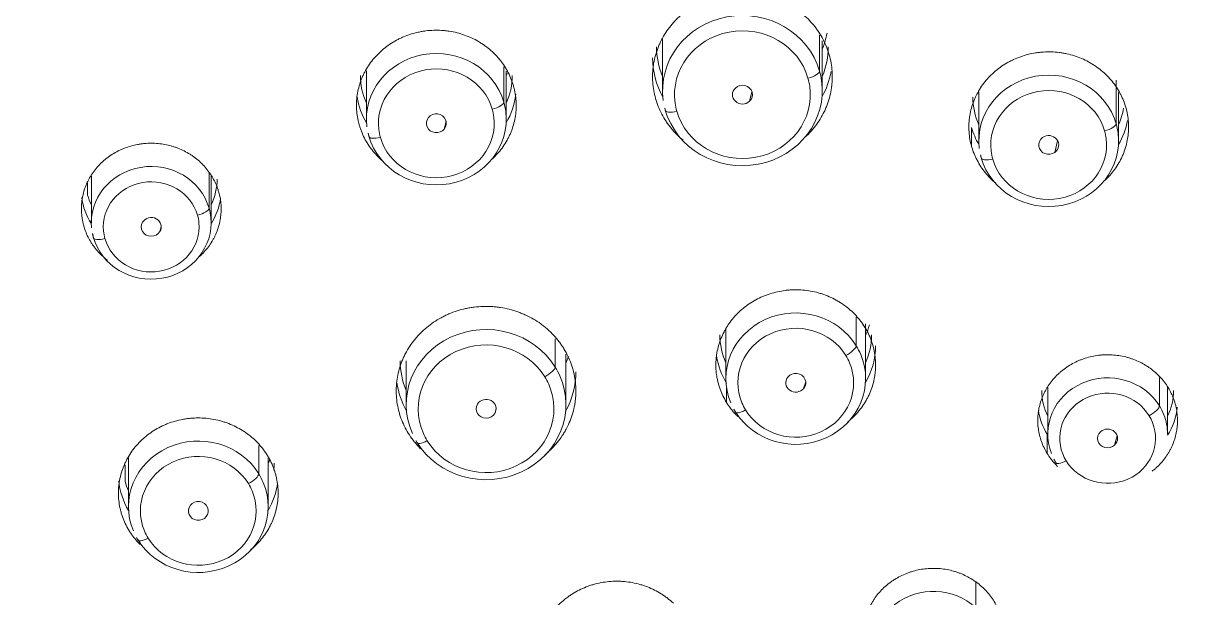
# Model space of a CAD drawing. Extents: x 3349 to 5808, y -3 to 827.
# Drawn here: x 3830.54 to 3854.1, y 540.19 to 551.68 of the extents above; entities that cross this region are included whole.
import ezdxf

# ---------------------------------------------------------------- set-up
doc = ezdxf.new("R2010")
doc.units = 0
doc.header["$LTSCALE"] = 4
doc.header["$MEASUREMENT"] = 0
doc.layers.get('0').update_dxf_attribs({"linetype": 'CONTINUOUS'})
doc.layers.add('1', color=7, linetype='CONTINUOUS')

msp = doc.modelspace()

# ---------------------------------------------------------------- linework, layer by layer
at = {"color": 7, "ltscale": 0.5}
msp.add_ellipse((3868.108, 529.628), major_axis=(-47.422, 0), ratio=0.896694, start_param=1.587359, end_param=7.826525, dxfattribs=at)
at = {"layer": '1', "color": 7, "linetype": 'Continuous', "lineweight": 18}
for p, q in [((3843.344, 551.364), (3843.344, 550.34)), ((3846.544, 550.34), (3846.544, 551.339)), ((3837.412, 550.734), (3837.412, 549.767)), ((3840.212, 549.767), (3840.212, 550.728)), ((3849.68, 550.308), (3849.68, 549.334)), ((3852.48, 549.334), (3852.48, 550.299)), ((3831.9, 548.624), (3831.9, 547.693)), ((3834.3, 547.693), (3834.3, 548.639)), ((3847.412, 544.573), (3847.412, 545.671)), ((3844.612, 545.57), (3844.612, 544.573)), ((3841.408, 545.066), (3841.408, 544.928)), ((3838.208, 544.928), (3838.208, 544.053)), ((3841.408, 544.053), (3841.408, 544.928)), ((3851.061, 544.397), (3851.061, 543.462)), ((3853.461, 543.462), (3853.461, 544.411)), ((3832.643, 542.992), (3832.643, 542.008)), ((3835.443, 542.008), (3835.443, 542.981))]:
    msp.add_line(p, q, dxfattribs=at)
at = {"layer": '1', "color": 7, "linetype": 'Continuous', "lineweight": 13}
for p, q in [((3846.489, 550.729), (3846.489, 551.449)), ((3840.164, 550.107), (3840.164, 550.817)), ((3852.433, 549.675), (3852.433, 550.55)), ((3845.086, 550.125), (3845.136, 550.31)), ((3838.971, 549.57), (3839.008, 549.725)), ((3849.535, 549.222), (3849.535, 549.602)), ((3851.202, 549.102), (3851.259, 549.337)), ((3831.825, 548.495), (3831.825, 548.248)), ((3834.259, 547.985), (3834.259, 548.698)), ((3833.274, 547.517), (3833.301, 547.612)), ((3847.225, 545.231), (3847.225, 545.808)), ((3841.194, 544.804), (3841.194, 545.37)), ((3846.171, 544.376), (3846.212, 544.512)), ((3853.301, 544.025), (3853.301, 544.595)), ((3844.627, 544.096), (3844.627, 544.385)), ((3839.982, 543.876), (3840.008, 543.962)), ((3851.049, 543.077), (3851.049, 543.461)), ((3852.401, 543.244), (3852.451, 543.429)), ((3835.255, 542.665), (3835.255, 543.232)), ((3832.575, 542.846), (3832.575, 542.514)), ((3834.228, 541.853), (3834.243, 541.909)), ((3849.619, 539.986), (3849.619, 540.499))]:
    msp.add_line(p, q, dxfattribs=at)
at = {"layer": '1', "color": 7, "linetype": 'Continuous', "lineweight": 18}
for centre, major_axis, ratio, start_param, end_param in [((3844.944, 550.34), (-1.6, 0), 0.939693, 3.403392, 6.417013), ((3844.944, 551.763), (-1.72, 0), 0.939693, 2.765861, 2.971488), ((3838.812, 549.767), (-1.4, 0), 0.939693, 3.403392, 6.398731), ((3844.944, 551.216), (1.72, 0), 0.939693, 3.141625, 3.51739), ((3844.944, 551.216), (1.72, 0), 0.939693, 5.907454, 6.283218), ((3844.944, 550.997), (-1.8, 0), 0.939693, 6.283144, 6.766123), ((3838.812, 550.642), (1.52, 0), 0.939693, 3.141593, 3.541655), ((3838.812, 551.19), (-1.52, 0), 0.939693, 2.74153, 2.789881), ((3838.812, 550.642), (1.52, 0), 0.939693, 5.883123, 6.283185), ((3844.944, 550.997), (-1.8, 0), 0.939693, 2.658655, 2.976782), ((3851.08, 549.334), (-1.4, 0), 0.939693, 3.403392, 6.398731), ((3844.944, 550.34), (-1.6, 0), 0.939693, 0.261799, 3.27542), ((3844.944, 550.258), (-0.2, 0), 0.939692, 5.498856, 8.640448), ((3844.944, 550.258), (-0.2, 0), 0.939692, 2.357263, 5.498856), ((3838.812, 550.424), (-1.6, 0), 0.939693, 0.141556, 0.508279), ((3838.812, 550.424), (-1.6, 0), 0.939693, 2.633305, 3.036521), ((3851.08, 550.21), (1.52, 0), 0.939693, 3.141625, 3.541639), ((3838.812, 549.767), (-1.4, 0), 0.939693, 0.261799, 3.257139), ((3851.08, 550.21), (1.52, 0), 0.939693, 5.883205, 6.127905), ((3838.812, 549.685), (-0.2, 0), 0.939655, 5.629709, 8.771302), ((3838.812, 549.685), (-0.2, 0), 0.939655, 2.488116, 5.629709), ((3851.08, 549.991), (-1.6, 0), 0.939693, 2.633272, 2.97654), ((3851.08, 549.991), (-1.6, 0), 0.939693, 0.261799, 0.5083), ((3851.08, 549.334), (-1.4, 0), 0.939693, 0.261799, 3.257139), ((3851.081, 549.252), (-0.2, 0), 0.93973, 2.226322, 5.367914), ((3851.081, 549.252), (-0.2, 0), 0.93973, 5.367914, 8.509507), ((3833.1, 547.693), (-1.2, 0), 0.939693, 3.403392, 6.374356), ((3833.1, 548.569), (1.32, 0), 0.939693, 5.853442, 6.283153), ((3833.1, 548.569), (1.32, 0), 0.939693, 3.403392, 3.57132), ((3833.1, 548.35), (-1.4, 0), 0.939693, 0.113883, 0.541385), ((3833.1, 548.35), (-1.4, 0), 0.939693, 2.600208, 3.017303), ((3833.1, 547.693), (-1.2, 0), 0.939693, 0.261799, 3.232763), ((3833.1, 547.611), (-0.2, 0), 0.93953, 2.620222, 5.761814), ((3833.1, 547.611), (-0.2, 0), 0.93953, 5.761814, 8.903407), ((3846.012, 544.573), (-1.4, 0), 0.939693, 3.665191, 6.660531), ((3839.808, 544.053), (-1.6, 0), 0.939693, 3.665191, 6.678812), ((3846.012, 545.996), (-1.52, 0), 0.939693, 2.74158, 2.89704), ((3846.012, 545.449), (1.52, 0), 0.939693, 3.141593, 3.541655), ((3846.012, 545.449), (1.52, 0), 0.939693, 5.883172, 6.283235), ((3846.012, 545.23), (-1.6, 0), 0.939693, 2.633276, 3.14156), ((3839.808, 545.475), (-1.72, 0), 0.939693, 2.765878, 2.853302), ((3846.012, 545.23), (-1.6, 0), 0.939693, 0.136921, 0.523599), ((3846.012, 544.573), (-1.4, 0), 0.939693, 0.523599, 3.518938), ((3839.808, 544.928), (1.72, 0), 0.939693, 3.141642, 3.517357), ((3839.808, 544.709), (-1.8, 0), 0.939693, 2.658638, 3.141588), ((3846.013, 544.491), (-0.2, 0), 0.939655, 2.48812, 5.629713), ((3852.261, 543.462), (-1.2, 0), 0.939693, 3.665191, 6.636155), ((3839.808, 544.709), (-1.8, 0), 0.939693, 0.130306, 0.482946), ((3839.808, 544.053), (-1.6, 0), 0.939693, 0.523599, 3.53722), ((3846.013, 544.491), (-0.2, 0), 0.939655, 5.629713, 8.771305), ((3852.261, 544.337), (1.32, 0), 0.939693, 3.141593, 3.571303), ((3852.261, 544.884), (-1.32, 0), 0.939693, 2.711931, 2.741334), ((3852.261, 544.337), (1.32, 0), 0.939693, 5.853524, 6.283235), ((3839.808, 543.97), (-0.2, 0), 0.93962, 5.760488, 8.902081), ((3839.808, 543.97), (-0.2, 0), 0.93962, 2.618896, 5.760488), ((3852.261, 544.118), (-1.4, 0), 0.939693, 2.600224, 3.05137), ((3852.261, 544.118), (-1.4, 0), 0.939693, 0.138492, 0.523599), ((3852.261, 543.462), (-1.2, 0), 0.939693, 3.141575, 3.494563), ((3852.259, 543.377), (-0.2, 0), 0.939692, 2.357432, 5.499024), ((3834.043, 542.008), (-1.4, 0), 0.939693, 3.665191, 6.660531), ((3852.259, 543.377), (-0.2, 0), 0.939692, 5.499024, 8.640617), ((3834.043, 543.43), (-1.52, 0), 0.939693, 2.741547, 2.804428), ((3834.043, 542.883), (1.52, 0), 0.939693, 6.181983, 6.283153), ((3834.043, 542.664), (-1.6, 0), 0.939693, 0.091646, 0.508251), ((3834.043, 542.883), (1.52, 0), 0.939693, 3.403392, 3.541622), ((3834.043, 542.008), (-1.4, 0), 0.939693, 0.523599, 3.518938), ((3834.043, 542.664), (-1.6, 0), 0.939693, 2.633342, 3.023783), ((3834.043, 541.925), (-0.2, 0), 0.939591, 2.749596, 5.891189), ((3834.043, 541.925), (-0.2, 0), 0.939591, 5.891189, 9.032782), ((3848.77, 539.188), (-1.2, 0), 0.939693, 3.926991, 6.897955)]:
    msp.add_ellipse(centre, major_axis=major_axis, ratio=ratio, start_param=start_param, end_param=end_param, dxfattribs=at)
at = {"layer": '1', "color": 7, "linetype": 'Continuous', "lineweight": 13}
for centre, major_axis, ratio, start_param, end_param in [((3844.944, 550.258), (-1.36, 0), 0.939693, 3.403392, 6.417013), ((3838.812, 549.685), (-1.16, 0), 0.939693, 3.403392, 6.398731), ((3846.258, 550.671), (-0.231, -0.066), 0.330366, 1.476871, 3.047667), ((3844.944, 550.258), (-1.36, 0), 0.939693, 3.27542, 3.403392), ((3844.944, 550.34), (-1.6, 0), 0.939693, 3.27542, 3.403392), ((3844.944, 550.258), (-1.36, 0), 0.939693, 0.261799, 3.27542), ((3851.08, 549.252), (-1.16, 0), 0.939693, 3.403392, 6.398731), ((3839.933, 550.049), (-0.231, -0.066), 0.330366, 1.476871, 3.047667), ((3838.812, 549.685), (-1.16, 0), 0.939693, 3.257139, 3.403392), ((3838.812, 549.767), (-1.4, 0), 0.939693, 3.257139, 3.403392), ((3843.63, 550.009), (0.231, 0.066), 0.330366, 3.047667, 4.618464), ((3844.944, 550.258), (-1.36, 0), 0.939693, 0.133828, 0.261799), ((3838.812, 549.685), (-1.16, 0), 0.939693, 0.261799, 3.257139), ((3852.201, 549.616), (-0.231, -0.066), 0.330366, 1.476871, 3.047667), ((3851.08, 549.334), (-1.4, 0), 0.939693, 3.257139, 3.403392), ((3837.692, 549.485), (0.231, 0.066), 0.330366, 3.047667, 4.618464), ((3838.812, 549.685), (-1.16, 0), 0.939693, 0.115546, 0.261799), ((3851.08, 549.252), (-1.16, 0), 0.939693, 3.257139, 3.403392), ((3851.08, 549.252), (-1.16, 0), 0.939693, 0.261799, 3.257139), ((3849.96, 549.052), (0.231, 0.066), 0.330366, 3.047667, 4.618464), ((3851.08, 549.252), (-1.16, 0), 0.939693, 0.115546, 0.261799), ((3833.1, 547.611), (-0.96, 0), 0.939693, 3.403392, 6.374356), ((3834.027, 547.927), (-0.231, -0.066), 0.330366, 1.476871, 3.047667), ((3833.1, 547.611), (-0.96, 0), 0.939693, 3.232763, 3.403392), ((3833.1, 547.693), (-1.2, 0), 0.939693, 3.232763, 3.403392), ((3833.1, 547.611), (-0.96, 0), 0.939693, 0.09117, 0.261799), ((3833.1, 547.611), (-0.96, 0), 0.939693, 0.261799, 3.232763), ((3832.172, 547.46), (0.231, 0.066), 0.330366, 3.047667, 4.618464), ((3846.012, 544.491), (-1.16, 0), 0.939693, 3.665191, 6.660531), ((3839.808, 543.97), (-1.36, 0), 0.939693, 3.665191, 6.678812), ((3847.017, 545.118), (-0.204, -0.126), 0.296198, 1.390781, 2.961578), ((3846.012, 544.573), (-1.4, 0), 0.939693, 3.518938, 3.665191), ((3846.012, 544.491), (-1.16, 0), 0.939693, 3.518938, 3.665191), ((3840.986, 544.692), (-0.204, -0.126), 0.296198, 1.390781, 2.961578), ((3839.808, 544.053), (-1.6, 0), 0.939693, 3.53722, 3.665191), ((3846.012, 544.491), (-1.16, 0), 0.939693, 0.523599, 3.518938), ((3839.808, 543.97), (-1.36, 0), 0.939693, 3.53722, 3.665191), ((3839.808, 543.97), (-1.36, 0), 0.939693, 0.523599, 3.53722), ((3852.261, 543.38), (-0.96, 0), 0.939693, 3.665191, 6.636155), ((3846.012, 544.491), (-1.16, 0), 0.939693, 0.377345, 0.523599), ((3853.093, 543.913), (-0.204, -0.126), 0.296198, 1.390781, 2.961578), ((3852.261, 543.462), (-1.2, 0), 0.939693, 3.494563, 3.665191), ((3845.008, 544.028), (0.204, 0.126), 0.296198, 2.961578, 4.532374), ((3852.261, 543.38), (-0.96, 0), 0.939693, 3.494563, 3.665191), ((3852.261, 543.38), (-0.96, 0), 0.939693, 0.523599, 3.494563), ((3838.63, 543.414), (0.204, 0.126), 0.296198, 2.961578, 4.532374), ((3839.808, 543.97), (-1.36, 0), 0.939693, 0.395627, 0.523599), ((3834.043, 541.926), (-1.16, 0), 0.939693, 3.665191, 6.660531), ((3852.261, 543.38), (-0.96, 0), 0.939693, 0.35297, 0.523599), ((3851.43, 543.011), (0.204, 0.126), 0.296198, 2.961578, 4.532374), ((3835.047, 542.553), (-0.204, -0.126), 0.296198, 1.390781, 2.961578), ((3834.043, 542.008), (-1.4, 0), 0.939693, 3.518938, 3.665191), ((3834.043, 541.926), (-1.16, 0), 0.939693, 3.518938, 3.665191), ((3834.043, 541.926), (-1.16, 0), 0.939693, 0.523599, 3.518938), ((3834.043, 541.926), (-1.16, 0), 0.939693, 0.377345, 0.523599), ((3833.038, 541.463), (0.204, 0.126), 0.296198, 2.961578, 4.532374)]:
    msp.add_ellipse(centre, major_axis=major_axis, ratio=ratio, start_param=start_param, end_param=end_param, dxfattribs=at)
at = {"layer": '1', "color": 7, "linetype": 'Continuous', "lineweight": 18}
for points, knots in [([(3867.787, 577.688), (3866.647, 577.688), (3865.515, 577.653), (3863.272, 577.515), (3862.162, 577.412), (3858.869, 577.008), (3856.725, 576.611), (3852.571, 575.59), (3850.561, 574.967), (3847.66, 573.886), (3846.713, 573.501), (3844.859, 572.687), (3843.952, 572.258), (3841.296, 570.908), (3839.611, 569.926), (3836.42, 567.83), (3834.915, 566.716), (3832.091, 564.386), (3830.771, 563.17), (3828.317, 560.663), (3827.183, 559.372), (3825.096, 556.742), (3824.143, 555.404), (3822.412, 552.702), (3821.632, 551.339), (3820.237, 548.61), (3819.622, 547.243), (3818.545, 544.523), (3818.083, 543.17), (3817.299, 540.493), (3816.978, 539.169), (3816.461, 536.563), (3816.264, 535.281), (3815.98, 532.77), (3815.892, 531.541), (3815.811, 529.142), (3815.818, 527.973), (3815.916, 525.699), (3816.007, 524.595), (3816.256, 522.458), (3816.414, 521.425), (3816.785, 519.431), (3816.998, 518.47), (3817.466, 516.623), (3817.722, 515.737), (3818.261, 514.038), (3818.545, 513.225), (3819.13, 511.673), (3819.431, 510.933), (3820.04, 509.523), (3820.348, 508.854), (3820.961, 507.583), (3821.267, 506.982), (3821.868, 505.845), (3822.163, 505.31), (3822.737, 504.302), (3823.015, 503.83), (3823.547, 502.945), (3823.802, 502.533), (3824.284, 501.767), (3824.511, 501.413), (3825.146, 500.434), (3825.509, 499.894), (3825.951, 499.247), (3826.081, 499.059), (3826.25, 498.816), (3826.302, 498.742), (3826.373, 498.641), (3826.407, 498.593), (3826.444, 498.541), (3826.461, 498.516), (3826.47, 498.504), (3826.474, 498.498), (3826.476, 498.495), (3826.477, 498.494), (3826.477, 498.493), (3826.478, 498.493), (3826.478, 498.492), (3826.478, 498.492), (3826.478, 498.492), (3826.478, 498.492), (3826.478, 498.492), (3827.078, 497.644), (3827.7, 496.803), (3828.999, 495.145), (3829.675, 494.328), (3830.726, 493.122), (3831.082, 492.724), (3831.807, 491.933), (3832.175, 491.541), (3833.296, 490.377), (3834.063, 489.615), (3835.223, 488.48), (3835.611, 488.103), (3836.388, 487.348), (3836.776, 486.97), (3837.939, 485.83), (3838.712, 485.064), (3840.242, 483.506), (3840.999, 482.715), (3842.486, 481.1), (3843.217, 480.275), (3844.636, 478.582), (3845.326, 477.714), (3846.647, 475.926), (3847.279, 475.006), (3848.171, 473.584), (3848.459, 473.103), (3849.014, 472.126), (3849.281, 471.631), (3850.053, 470.124), (3850.528, 469.093), (3851.177, 467.513), (3851.383, 466.981), (3851.774, 465.906), (3851.96, 465.363), (3852.487, 463.722), (3852.799, 462.61), (3853.355, 460.359), (3853.598, 459.219), (3854.023, 456.919), (3854.205, 455.759), (3854.521, 453.422), (3854.655, 452.245), (3854.885, 449.88), (3854.982, 448.691), (3855.086, 447.198), (3855.109, 446.862), (3855.131, 446.52), (3855.133, 446.478), (3855.134, 446.469), (3855.134, 446.464), (3855.135, 446.449), (3855.137, 446.42), (3855.144, 446.313), (3855.159, 446.059), (3855.211, 445.197), (3855.253, 444.404), (3855.346, 442.48), (3855.397, 432.158), (3855.485, 429.491), (3855.52, 428.132), (3855.58, 425.364), (3855.605, 423.955), (3855.646, 421.087), (3855.664, 419.628), (3855.695, 416.66), (3855.708, 415.152), (3855.73, 412.085), (3855.74, 410.527), (3855.749, 408.746), (3855.75, 408.523), (3855.751, 408.297), (3855.751, 408.269), (3855.751, 408.264), (3855.751, 408.262), (3855.751, 408.258), (3855.751, 408.249), (3855.751, 408.224), (3855.752, 408.14), (3855.753, 407.942), (3855.756, 407.275), (3855.758, 406.676), (3855.764, 405.252), (3855.767, 404.322), (3855.775, 401.586), (3855.779, 399.837), (3855.785, 396.489), (3855.787, 394.889), (3855.791, 390.315), (3855.792, 387.565), (3855.793, 382.663), (3855.793, 380.511), (3855.793, 378.658)], [0, 0, 0, 0, 0.007812, 0.007812, 0.015625, 0.015625, 0.03125, 0.03125, 0.046875, 0.046875, 0.054687, 0.054687, 0.0625, 0.0625, 0.078125, 0.078125, 0.09375, 0.09375, 0.109375, 0.109375, 0.125, 0.125, 0.140625, 0.140625, 0.15625, 0.15625, 0.171875, 0.171875, 0.1875, 0.1875, 0.203125, 0.203125, 0.21875, 0.21875, 0.234375, 0.234375, 0.25, 0.25, 0.265625, 0.265625, 0.28125, 0.28125, 0.296875, 0.296875, 0.3125, 0.3125, 0.328125, 0.328125, 0.34375, 0.34375, 0.359375, 0.359375, 0.375, 0.375, 0.390625, 0.390625, 0.40625, 0.40625, 0.421875, 0.421875, 0.4375, 0.4375, 0.46875, 0.46875, 0.484375, 0.484375, 0.492187, 0.492187, 0.496094, 0.498047, 0.499023, 0.499512, 0.499756, 0.499878, 0.499939, 0.499969, 0.499985, 0.499992, 0.499996, 0.499998, 0.499998, 0.5, 0.5, 0.515625, 0.515625, 0.53125, 0.53125, 0.539062, 0.539062, 0.546875, 0.546875, 0.5625, 0.5625, 0.570312, 0.570312, 0.578125, 0.578125, 0.59375, 0.59375, 0.609375, 0.609375, 0.625, 0.625, 0.640625, 0.640625, 0.65625, 0.65625, 0.664062, 0.664062, 0.671875, 0.671875, 0.6875, 0.6875, 0.695312, 0.695312, 0.703125, 0.703125, 0.71875, 0.71875, 0.734375, 0.734375, 0.75, 0.75, 0.765625, 0.765625, 0.78125, 0.78125, 0.785156, 0.785645, 0.785706, 0.785706, 0.785767, 0.785767, 0.785889, 0.786133, 0.787109, 0.789062, 0.796875, 0.796875, 0.8125, 0.8125, 0.828125, 0.828125, 0.84375, 0.84375, 0.859375, 0.859375, 0.875, 0.875, 0.890625, 0.890625, 0.892578, 0.892822, 0.892853, 0.892853, 0.892868, 0.892868, 0.892883, 0.892944, 0.893066, 0.893555, 0.894531, 0.898437, 0.898437, 0.90625, 0.90625, 0.921875, 0.921875, 0.9375, 0.9375, 0.96875, 0.96875, 1, 1, 1, 1]), ([(3838.323, 573.278), (3837.487, 572.725), (3836.668, 572.149), (3835.069, 570.951), (3832.727, 569.086), (3830.57, 567.03), (3828.551, 564.86), (3827.901, 564.118), (3826.649, 562.599), (3824.845, 560.267), (3823.005, 557.377), (3821.862, 555.226), (3821.418, 554.36), (3820.773, 553.05), (3819.416, 549.931), (3818.51, 547.172), (3817.903, 544.847), (3817.789, 544.381), (3817.576, 543.447), (3817.33, 542.283), (3817.13, 541.11), (3817.028, 540.406)], [0, 0, 0, 0, 0.072762, 0.072762, 0.145523, 0.291047, 0.291047, 0.363808, 0.363808, 0.43657, 0.582093, 0.618474, 0.618474, 0.654855, 0.727617, 0.87314, 0.87314, 0.909521, 0.909521, 0.945902, 1, 1, 1, 1]), ([(3845.844, 552.083), (3845.792, 552.111), (3845.687, 552.161), (3845.524, 552.222), (3845.411, 552.252), (3845.325, 552.271), (3845.295, 552.277), (3845.237, 552.287), (3845.208, 552.291), (3845.12, 552.302), (3845.003, 552.311), (3844.886, 552.309), (3844.798, 552.304), (3844.754, 552.3), (3844.71, 552.295), (3844.68, 552.291), (3844.666, 552.289), (3844.592, 552.278), (3844.477, 552.254), (3844.31, 552.204), (3844.202, 552.16), (3844.122, 552.123), (3844.096, 552.11), (3844.044, 552.083), (3844.018, 552.069), (3843.943, 552.025), (3843.847, 551.962), (3843.757, 551.891), (3843.693, 551.834), (3843.672, 551.815), (3843.631, 551.775), (3843.61, 551.754), (3843.552, 551.691), (3843.479, 551.605), (3843.383, 551.466), (3843.329, 551.367), (3843.293, 551.291), (3843.281, 551.266), (3843.259, 551.214), (3843.249, 551.188), (3843.221, 551.109), (3843.188, 551.003), (3843.167, 550.895), (3843.156, 550.812), (3843.153, 550.785), (3843.149, 550.743), (3843.148, 550.729), (3843.146, 550.701), (3843.143, 550.632), (3843.145, 550.507), (3843.165, 550.343), (3843.19, 550.235), (3843.213, 550.154), (3843.221, 550.127), (3843.239, 550.074), (3843.249, 550.048), (3843.28, 549.97), (3843.326, 549.869), (3843.383, 549.772), (3843.43, 549.702), (3843.446, 549.678), (3843.48, 549.632), (3843.497, 549.61), (3843.551, 549.544), (3843.627, 549.46), (3843.711, 549.383), (3843.756, 549.346), (3843.756, 549.346), (3843.756, 549.346)], [0, 0, 0, 0, 0.033327, 0.066653, 0.09998, 0.09998, 0.116643, 0.116643, 0.133307, 0.133307, 0.166633, 0.19996, 0.19996, 0.216623, 0.224955, 0.224955, 0.233287, 0.233287, 0.266613, 0.29994, 0.333267, 0.333267, 0.34993, 0.34993, 0.366593, 0.366593, 0.39992, 0.433247, 0.433247, 0.44991, 0.44991, 0.466573, 0.466573, 0.4999, 0.533227, 0.566553, 0.566553, 0.583217, 0.583217, 0.59988, 0.59988, 0.633207, 0.666533, 0.666533, 0.683197, 0.683197, 0.691528, 0.691528, 0.69986, 0.733187, 0.766513, 0.79984, 0.79984, 0.816503, 0.816503, 0.833167, 0.833167, 0.866493, 0.89982, 0.89982, 0.916483, 0.916483, 0.933147, 0.933147, 0.966473, 0.9998, 0.9998, 1, 1, 1, 1]), ([(3846.219, 549.423), (3846.225, 549.428), (3846.231, 549.434), (3846.257, 549.46), (3846.277, 549.48), (3846.336, 549.543), (3846.409, 549.63), (3846.505, 549.769), (3846.559, 549.867), (3846.595, 549.943), (3846.607, 549.969), (3846.629, 550.021), (3846.639, 550.047), (3846.667, 550.125), (3846.699, 550.231), (3846.721, 550.34), (3846.732, 550.422), (3846.735, 550.45), (3846.739, 550.492), (3846.74, 550.506), (3846.742, 550.534), (3846.745, 550.603), (3846.743, 550.727), (3846.723, 550.892), (3846.698, 551), (3846.675, 551.081), (3846.667, 551.108), (3846.649, 551.161), (3846.639, 551.187), (3846.608, 551.264), (3846.562, 551.366), (3846.505, 551.462), (3846.458, 551.533), (3846.442, 551.556), (3846.408, 551.602), (3846.39, 551.625), (3846.337, 551.691), (3846.261, 551.775), (3846.176, 551.852), (3846.11, 551.906), (3846.088, 551.924), (3846.041, 551.959), (3846.018, 551.976), (3845.945, 552.024), (3845.895, 552.055), (3845.844, 552.083)], [0, 0, 0, 0, 0.007644, 0.007644, 0.034464, 0.034464, 0.088105, 0.141746, 0.195387, 0.195387, 0.222207, 0.222207, 0.249028, 0.249028, 0.302669, 0.35631, 0.35631, 0.38313, 0.38313, 0.39654, 0.39654, 0.40995, 0.463591, 0.517232, 0.570873, 0.570873, 0.597693, 0.597693, 0.624514, 0.624514, 0.678155, 0.731796, 0.731796, 0.758616, 0.758616, 0.785437, 0.785437, 0.839077, 0.892718, 0.892718, 0.919539, 0.919539, 0.946359, 0.946359, 1, 1, 1, 1]), ([(3837.742, 548.926), (3837.695, 548.966), (3837.651, 549.008), (3837.592, 549.071), (3837.567, 549.099), (3837.543, 549.128), (3837.527, 549.148), (3837.519, 549.158), (3837.481, 549.209), (3837.452, 549.25), (3837.374, 549.377), (3837.331, 549.467), (3837.289, 549.584), (3837.281, 549.608), (3837.266, 549.655), (3837.26, 549.679), (3837.242, 549.751), (3837.223, 549.847), (3837.215, 549.945), (3837.212, 550.019), (3837.212, 550.044), (3837.213, 550.093), (3837.214, 550.118), (3837.222, 550.241), (3837.239, 550.338), (3837.28, 550.48), (3837.296, 550.527), (3837.324, 550.597), (3837.333, 550.62), (3837.354, 550.665), (3837.365, 550.687), (3837.423, 550.798), (3837.478, 550.881), (3837.558, 550.979), (3837.574, 550.998), (3837.6, 551.026), (3837.608, 551.036), (3837.626, 551.054), (3837.67, 551.1), (3837.717, 551.142), (3837.835, 551.239), (3837.92, 551.297), (3838.034, 551.359), (3838.057, 551.371), (3838.104, 551.393), (3838.127, 551.404), (3838.199, 551.434), (3838.296, 551.47), (3838.396, 551.498), (3838.473, 551.514), (3838.498, 551.519), (3838.55, 551.528), (3838.576, 551.532), (3838.706, 551.548), (3838.811, 551.552), (3838.941, 551.544), (3838.967, 551.542), (3839.019, 551.536), (3839.045, 551.533), (3839.124, 551.52), (3839.175, 551.51), (3839.226, 551.497)], [0, 0, 0, 0, 0.044364, 0.044364, 0.062741, 0.07193, 0.07193, 0.081119, 0.081119, 0.117874, 0.117874, 0.191385, 0.191385, 0.209762, 0.209762, 0.22814, 0.22814, 0.264895, 0.30165, 0.30165, 0.320028, 0.320028, 0.338406, 0.338406, 0.411916, 0.411916, 0.448671, 0.448671, 0.467049, 0.467049, 0.485427, 0.485427, 0.558937, 0.558937, 0.577315, 0.577315, 0.586503, 0.586503, 0.595692, 0.632448, 0.632448, 0.705958, 0.705958, 0.724336, 0.724336, 0.742713, 0.742713, 0.779469, 0.816224, 0.816224, 0.834601, 0.834601, 0.852979, 0.852979, 0.92649, 0.92649, 0.944867, 0.944867, 0.963245, 0.963245, 1, 1, 1, 1]), ([(3839.226, 551.497), (3839.328, 551.471), (3839.426, 551.437), (3839.566, 551.372), (3839.612, 551.348), (3839.679, 551.309), (3839.701, 551.295), (3839.744, 551.267), (3839.766, 551.252), (3839.869, 551.177), (3839.946, 551.11), (3840.032, 551.018), (3840.057, 550.99), (3840.081, 550.96), (3840.097, 550.941), (3840.105, 550.931), (3840.143, 550.88), (3840.172, 550.839), (3840.25, 550.711), (3840.293, 550.622), (3840.335, 550.505), (3840.343, 550.481), (3840.358, 550.434), (3840.364, 550.41), (3840.382, 550.338), (3840.401, 550.241), (3840.409, 550.144), (3840.412, 550.07), (3840.412, 550.045), (3840.411, 549.996), (3840.41, 549.971), (3840.402, 549.847), (3840.385, 549.751), (3840.344, 549.609), (3840.328, 549.562), (3840.301, 549.492), (3840.291, 549.469), (3840.27, 549.424), (3840.259, 549.401), (3840.201, 549.291), (3840.146, 549.208), (3840.066, 549.11), (3840.05, 549.091), (3840.024, 549.063), (3840.016, 549.053), (3839.998, 549.035), (3839.975, 549.01), (3839.95, 548.987), (3839.935, 548.973)], [0, 0, 0, 0, 0.093401, 0.093401, 0.140102, 0.140102, 0.163452, 0.163452, 0.186802, 0.186802, 0.280204, 0.280204, 0.303554, 0.315229, 0.315229, 0.326904, 0.326904, 0.373605, 0.373605, 0.467006, 0.467006, 0.490356, 0.490356, 0.513707, 0.513707, 0.560407, 0.607108, 0.607108, 0.630458, 0.630458, 0.653808, 0.653808, 0.74721, 0.74721, 0.79391, 0.79391, 0.817261, 0.817261, 0.840611, 0.840611, 0.934012, 0.934012, 0.957362, 0.957362, 0.969038, 0.969038, 0.980713, 1, 1, 1, 1]), ([(3849.535, 549.222), (3849.507, 549.318), (3849.491, 549.414), (3849.48, 549.561), (3849.479, 549.61), (3849.482, 549.684), (3849.484, 549.709), (3849.488, 549.758), (3849.491, 549.783), (3849.508, 549.905), (3849.531, 550.001), (3849.573, 550.117), (3849.587, 550.152), (3849.602, 550.186), (3849.612, 550.209), (3849.617, 550.22), (3849.645, 550.277), (3849.669, 550.32), (3849.747, 550.448), (3849.808, 550.528), (3849.894, 550.621), (3849.912, 550.639), (3849.949, 550.675), (3849.967, 550.692), (3850.025, 550.742), (3850.104, 550.806), (3850.19, 550.862), (3850.257, 550.901), (3850.279, 550.913), (3850.325, 550.937), (3850.349, 550.949), (3850.467, 551.004), (3850.564, 551.038), (3850.716, 551.076), (3850.767, 551.087), (3850.845, 551.099), (3850.871, 551.102), (3850.923, 551.108), (3850.949, 551.11), (3851.08, 551.118), (3851.184, 551.115), (3851.314, 551.099), (3851.34, 551.095), (3851.379, 551.089), (3851.392, 551.086), (3851.417, 551.081), (3851.482, 551.068), (3851.545, 551.051), (3851.693, 551.004), (3851.788, 550.964), (3851.902, 550.902), (3851.925, 550.889), (3851.969, 550.862), (3851.99, 550.848), (3852.054, 550.805), (3852.136, 550.744), (3852.211, 550.676), (3852.265, 550.622), (3852.282, 550.604), (3852.317, 550.566), (3852.333, 550.547), (3852.413, 550.449), (3852.468, 550.366), (3852.526, 550.256), (3852.537, 550.233), (3852.558, 550.188), (3852.568, 550.165), (3852.596, 550.095), (3852.612, 550.048), (3852.626, 550)], [0, 0, 0, 0, 0.0625, 0.0625, 0.09375, 0.09375, 0.109375, 0.109375, 0.125, 0.125, 0.1875, 0.1875, 0.203125, 0.210938, 0.210938, 0.21875, 0.21875, 0.25, 0.25, 0.3125, 0.3125, 0.328125, 0.328125, 0.34375, 0.34375, 0.375, 0.40625, 0.40625, 0.421875, 0.421875, 0.4375, 0.4375, 0.5, 0.5, 0.53125, 0.53125, 0.546875, 0.546875, 0.5625, 0.5625, 0.625, 0.625, 0.640625, 0.640625, 0.648438, 0.648438, 0.65625, 0.6875, 0.6875, 0.75, 0.75, 0.765625, 0.765625, 0.78125, 0.78125, 0.8125, 0.84375, 0.84375, 0.859375, 0.859375, 0.875, 0.875, 0.9375, 0.9375, 0.953125, 0.953125, 0.96875, 0.96875, 1, 1, 1, 1]), ([(3852.626, 550), (3852.653, 549.904), (3852.67, 549.807), (3852.68, 549.661), (3852.681, 549.612), (3852.679, 549.538), (3852.677, 549.513), (3852.673, 549.463), (3852.67, 549.439), (3852.653, 549.317), (3852.629, 549.221), (3852.587, 549.105), (3852.574, 549.07), (3852.559, 549.036), (3852.549, 549.013), (3852.543, 549.001), (3852.516, 548.945), (3852.492, 548.901), (3852.414, 548.774), (3852.353, 548.694), (3852.266, 548.601), (3852.249, 548.583), (3852.218, 548.553), (3852.205, 548.541), (3852.193, 548.53)], [0, 0, 0, 0, 0.184553, 0.184553, 0.276829, 0.276829, 0.322968, 0.322968, 0.369106, 0.369106, 0.553659, 0.553659, 0.599797, 0.622866, 0.622866, 0.645935, 0.645935, 0.738212, 0.738212, 0.922764, 0.922764, 0.968903, 0.968903, 1, 1, 1, 1]), ([(3832.226, 546.942), (3832.222, 546.946), (3832.217, 546.95), (3832.176, 546.981), (3832.142, 547.01), (3832.045, 547.101), (3831.987, 547.167), (3831.923, 547.257), (3831.911, 547.276), (3831.887, 547.313), (3831.876, 547.332), (3831.843, 547.389), (3831.804, 547.466), (3831.774, 547.547), (3831.754, 547.609), (3831.748, 547.63), (3831.736, 547.672), (3831.731, 547.693), (3831.709, 547.799), (3831.7, 547.884), (3831.7, 548.013), (3831.702, 548.056), (3831.709, 548.121), (3831.711, 548.142), (3831.718, 548.185), (3831.722, 548.206), (3831.744, 548.312), (3831.771, 548.394), (3831.815, 548.494), (3831.824, 548.513), (3831.844, 548.552), (3831.854, 548.572), (3831.887, 548.629), (3831.91, 548.666), (3831.986, 548.773), (3832.044, 548.839), (3832.125, 548.916), (3832.142, 548.931), (3832.176, 548.96), (3832.194, 548.974), (3832.246, 549.015), (3832.32, 549.066), (3832.398, 549.111), (3832.459, 549.141), (3832.479, 549.151), (3832.521, 549.169), (3832.542, 549.178), (3832.648, 549.22), (3832.735, 549.244), (3832.848, 549.265), (3832.87, 549.269), (3832.916, 549.276), (3832.938, 549.278), (3833.007, 549.285), (3833.054, 549.287), (3833.1, 549.287)], [0, 0, 0, 0, 0.00545, 0.00545, 0.045232, 0.045232, 0.124796, 0.124796, 0.144687, 0.144687, 0.164578, 0.164578, 0.20436, 0.244142, 0.244142, 0.264033, 0.264033, 0.283924, 0.283924, 0.363488, 0.363488, 0.40327, 0.40327, 0.423161, 0.423161, 0.443052, 0.443052, 0.522616, 0.522616, 0.542507, 0.542507, 0.562398, 0.562398, 0.60218, 0.60218, 0.681744, 0.681744, 0.701635, 0.701635, 0.721526, 0.721526, 0.761308, 0.80109, 0.80109, 0.820981, 0.820981, 0.840872, 0.840872, 0.920436, 0.920436, 0.940327, 0.940327, 0.960218, 0.960218, 1, 1, 1, 1]), ([(3833.1, 549.287), (3833.192, 549.287), (3833.283, 549.278), (3833.417, 549.253), (3833.462, 549.243), (3833.528, 549.224), (3833.55, 549.217), (3833.593, 549.203), (3833.615, 549.195), (3833.721, 549.153), (3833.801, 549.113), (3833.896, 549.053), (3833.915, 549.041), (3833.952, 549.015), (3833.97, 549.002), (3834.023, 548.961), (3834.057, 548.932), (3834.154, 548.84), (3834.212, 548.774), (3834.276, 548.684), (3834.289, 548.666), (3834.312, 548.629), (3834.324, 548.61), (3834.356, 548.553), (3834.395, 548.475), (3834.426, 548.395), (3834.446, 548.333), (3834.452, 548.312), (3834.463, 548.27), (3834.468, 548.249), (3834.491, 548.143), (3834.5, 548.057), (3834.5, 547.929), (3834.498, 547.886), (3834.491, 547.821), (3834.488, 547.799), (3834.481, 547.756), (3834.477, 547.735), (3834.455, 547.63), (3834.429, 547.548), (3834.385, 547.448), (3834.376, 547.428), (3834.356, 547.389), (3834.346, 547.37), (3834.313, 547.313), (3834.29, 547.276), (3834.214, 547.169), (3834.156, 547.102), (3834.075, 547.026), (3834.059, 547.012), (3834.043, 546.998)], [0, 0, 0, 0, 0.081704, 0.081704, 0.122557, 0.122557, 0.142983, 0.142983, 0.163409, 0.163409, 0.245113, 0.245113, 0.265539, 0.265539, 0.285965, 0.285965, 0.326817, 0.326817, 0.408522, 0.408522, 0.428948, 0.428948, 0.449374, 0.449374, 0.490226, 0.531078, 0.531078, 0.551504, 0.551504, 0.571931, 0.571931, 0.653635, 0.653635, 0.694487, 0.694487, 0.714913, 0.714913, 0.735339, 0.735339, 0.817044, 0.817044, 0.83747, 0.83747, 0.857896, 0.857896, 0.898748, 0.898748, 0.980452, 0.980452, 1, 1, 1, 1]), ([(3850.012, 548.491), (3849.978, 548.52), (3849.945, 548.55), (3849.896, 548.599), (3849.878, 548.618), (3849.844, 548.656), (3849.827, 548.675), (3849.748, 548.773), (3849.692, 548.856), (3849.635, 548.966), (3849.624, 548.988), (3849.603, 549.034), (3849.593, 549.057), (3849.565, 549.126), (3849.549, 549.174), (3849.535, 549.222)], [0, 0, 0, 0, 0.14966, 0.14966, 0.234694, 0.234694, 0.319728, 0.319728, 0.659864, 0.659864, 0.744898, 0.744898, 0.829932, 0.829932, 1, 1, 1, 1]), ([(3844.627, 544.096), (3844.574, 544.182), (3844.531, 544.271), (3844.481, 544.411), (3844.466, 544.458), (3844.448, 544.53), (3844.443, 544.554), (3844.433, 544.603), (3844.429, 544.628), (3844.412, 544.75), (3844.409, 544.848), (3844.417, 544.97), (3844.421, 545.007), (3844.426, 545.044), (3844.43, 545.068), (3844.432, 545.081), (3844.442, 545.142), (3844.453, 545.19), (3844.494, 545.332), (3844.53, 545.424), (3844.589, 545.535), (3844.601, 545.557), (3844.626, 545.6), (3844.64, 545.622), (3844.681, 545.684), (3844.741, 545.765), (3844.808, 545.84), (3844.862, 545.894), (3844.88, 545.911), (3844.918, 545.946), (3844.937, 545.962), (3845.036, 546.044), (3845.121, 546.101), (3845.257, 546.175), (3845.303, 546.197), (3845.375, 546.228), (3845.399, 546.238), (3845.448, 546.256), (3845.473, 546.264), (3845.597, 546.304), (3845.698, 546.326), (3845.828, 546.342), (3845.854, 546.345), (3845.894, 546.348), (3845.907, 546.349), (3845.933, 546.35), (3845.999, 546.353), (3846.064, 546.352), (3846.22, 546.343), (3846.323, 546.327), (3846.451, 546.295), (3846.476, 546.288), (3846.526, 546.273), (3846.551, 546.265), (3846.624, 546.239), (3846.72, 546.2), (3846.811, 546.152), (3846.878, 546.113), (3846.9, 546.1), (3846.944, 546.071), (3846.965, 546.057), (3847.069, 545.982), (3847.145, 545.915), (3847.231, 545.823), (3847.248, 545.804), (3847.281, 545.765), (3847.297, 545.745), (3847.343, 545.685), (3847.372, 545.643), (3847.398, 545.6)], [0, 0, 0, 0, 0.0625, 0.0625, 0.09375, 0.09375, 0.109375, 0.109375, 0.125, 0.125, 0.1875, 0.1875, 0.203125, 0.210938, 0.210938, 0.21875, 0.21875, 0.25, 0.25, 0.3125, 0.3125, 0.328125, 0.328125, 0.34375, 0.34375, 0.375, 0.40625, 0.40625, 0.421875, 0.421875, 0.4375, 0.4375, 0.5, 0.5, 0.53125, 0.53125, 0.546875, 0.546875, 0.5625, 0.5625, 0.625, 0.625, 0.640625, 0.640625, 0.648438, 0.648438, 0.65625, 0.6875, 0.6875, 0.75, 0.75, 0.765625, 0.765625, 0.78125, 0.78125, 0.8125, 0.84375, 0.84375, 0.859375, 0.859375, 0.875, 0.875, 0.9375, 0.9375, 0.953125, 0.953125, 0.96875, 0.96875, 1, 1, 1, 1]), ([(3838.494, 543.171), (3838.481, 543.184), (3838.468, 543.198), (3838.436, 543.232), (3838.407, 543.264), (3838.38, 543.297), (3838.362, 543.319), (3838.354, 543.33), (3838.31, 543.387), (3838.247, 543.48), (3838.166, 543.627), (3838.123, 543.73), (3838.094, 543.809), (3838.085, 543.836), (3838.069, 543.89), (3838.062, 543.916), (3838.042, 543.997), (3838.021, 544.106), (3838.011, 544.216), (3838.008, 544.299), (3838.008, 544.327), (3838.009, 544.382), (3838.01, 544.41), (3838.016, 544.494), (3838.029, 544.604), (3838.066, 544.765), (3838.102, 544.871), (3838.133, 544.949), (3838.145, 544.975), (3838.168, 545.026), (3838.18, 545.051), (3838.219, 545.125), (3838.276, 545.222), (3838.343, 545.313), (3838.397, 545.379), (3838.415, 545.4), (3838.444, 545.432), (3838.454, 545.443), (3838.474, 545.464), (3838.524, 545.515), (3838.619, 545.601), (3838.756, 545.704), (3838.855, 545.765), (3838.933, 545.806), (3838.959, 545.82), (3839.011, 545.845), (3839.038, 545.857), (3839.118, 545.891), (3839.227, 545.932), (3839.34, 545.963), (3839.426, 545.981), (3839.455, 545.987), (3839.514, 545.997), (3839.543, 546.002), (3839.631, 546.012), (3839.748, 546.021), (3839.865, 546.02), (3839.953, 546.014), (3839.982, 546.012), (3840.041, 546.006), (3840.07, 546.002), (3840.158, 545.988), (3840.216, 545.976), (3840.274, 545.962)], [0, 0, 0, 0, 0.012496, 0.012496, 0.031486, 0.040981, 0.040981, 0.050477, 0.050477, 0.088458, 0.126439, 0.164419, 0.164419, 0.18341, 0.18341, 0.2024, 0.2024, 0.240381, 0.278362, 0.278362, 0.297353, 0.297353, 0.316343, 0.316343, 0.354324, 0.392305, 0.430286, 0.430286, 0.449276, 0.449276, 0.468267, 0.468267, 0.506248, 0.544229, 0.544229, 0.563219, 0.563219, 0.572714, 0.572714, 0.58221, 0.620191, 0.658172, 0.696153, 0.696153, 0.715143, 0.715143, 0.734133, 0.734133, 0.772114, 0.810095, 0.810095, 0.829086, 0.829086, 0.848076, 0.848076, 0.886057, 0.924038, 0.924038, 0.943029, 0.943029, 0.962019, 0.962019, 1, 1, 1, 1]), ([(3840.987, 543.048), (3840.989, 543.05), (3840.992, 543.052), (3841.016, 543.073), (3841.038, 543.092), (3841.081, 543.13), (3841.102, 543.15), (3841.162, 543.211), (3841.238, 543.295), (3841.305, 543.386), (3841.351, 543.456), (3841.366, 543.48), (3841.395, 543.529), (3841.409, 543.553), (3841.448, 543.628), (3841.495, 543.73), (3841.549, 543.887), (3841.574, 543.996), (3841.589, 544.078), (3841.593, 544.106), (3841.6, 544.161), (3841.602, 544.189), (3841.608, 544.271), (3841.61, 544.382), (3841.6, 544.492), (3841.589, 544.574), (3841.584, 544.602), (3841.576, 544.643), (3841.574, 544.657), (3841.568, 544.684), (3841.552, 544.752), (3841.515, 544.871), (3841.451, 545.025), (3841.397, 545.124), (3841.353, 545.197), (3841.337, 545.22), (3841.305, 545.267), (3841.289, 545.29), (3841.237, 545.357), (3841.164, 545.444), (3841.083, 545.523), (3841.018, 545.58), (3840.996, 545.599), (3840.951, 545.635), (3840.928, 545.652), (3840.858, 545.703), (3840.761, 545.766), (3840.659, 545.82), (3840.58, 545.857), (3840.553, 545.868), (3840.499, 545.89), (3840.471, 545.901), (3840.388, 545.93), (3840.331, 545.948), (3840.274, 545.962)], [0, 0, 0, 0, 0.002494, 0.002494, 0.025164, 0.025164, 0.047835, 0.047835, 0.093176, 0.138517, 0.138517, 0.161188, 0.161188, 0.183859, 0.183859, 0.2292, 0.274541, 0.319882, 0.319882, 0.342553, 0.342553, 0.365223, 0.365223, 0.410565, 0.455906, 0.455906, 0.478576, 0.478576, 0.489912, 0.489912, 0.501247, 0.546588, 0.591929, 0.63727, 0.63727, 0.659941, 0.659941, 0.682612, 0.682612, 0.727953, 0.773294, 0.773294, 0.795965, 0.795965, 0.818635, 0.818635, 0.863976, 0.909318, 0.909318, 0.931988, 0.931988, 0.954659, 0.954659, 1, 1, 1, 1]), ([(3847.398, 545.6), (3847.451, 545.514), (3847.494, 545.424), (3847.544, 545.285), (3847.558, 545.238), (3847.576, 545.166), (3847.582, 545.142), (3847.591, 545.093), (3847.595, 545.068), (3847.612, 544.946), (3847.616, 544.848), (3847.607, 544.726), (3847.604, 544.689), (3847.599, 544.652), (3847.595, 544.627), (3847.593, 544.615), (3847.582, 544.554), (3847.571, 544.506), (3847.531, 544.364), (3847.494, 544.272), (3847.436, 544.161), (3847.424, 544.139), (3847.398, 544.096), (3847.385, 544.074), (3847.343, 544.012), (3847.284, 543.931), (3847.217, 543.856), (3847.163, 543.802), (3847.145, 543.785), (3847.107, 543.75), (3847.087, 543.733), (3847.06, 543.711), (3847.053, 543.705), (3847.045, 543.699)], [0, 0, 0, 0, 0.140959, 0.140959, 0.211439, 0.211439, 0.246679, 0.246679, 0.281918, 0.281918, 0.422878, 0.422878, 0.458118, 0.475737, 0.475737, 0.493357, 0.493357, 0.563837, 0.563837, 0.704796, 0.704796, 0.740036, 0.740036, 0.775276, 0.775276, 0.845755, 0.916235, 0.916235, 0.951475, 0.951475, 0.986715, 0.986715, 1, 1, 1, 1]), ([(3851.049, 543.077), (3851.003, 543.152), (3850.965, 543.231), (3850.921, 543.352), (3850.908, 543.394), (3850.893, 543.457), (3850.888, 543.478), (3850.88, 543.521), (3850.876, 543.542), (3850.861, 543.649), (3850.858, 543.735), (3850.866, 543.842), (3850.868, 543.864), (3850.873, 543.907), (3850.876, 543.928), (3850.887, 543.992), (3850.897, 544.034), (3850.933, 544.159), (3850.965, 544.239), (3851.016, 544.336), (3851.026, 544.356), (3851.049, 544.393), (3851.06, 544.412), (3851.097, 544.467), (3851.149, 544.538), (3851.208, 544.603), (3851.254, 544.65), (3851.271, 544.666), (3851.304, 544.696), (3851.321, 544.71), (3851.407, 544.782), (3851.481, 544.832), (3851.6, 544.896), (3851.641, 544.916), (3851.704, 544.943), (3851.725, 544.951), (3851.768, 544.967), (3851.789, 544.975), (3851.898, 545.009), (3851.986, 545.029), (3852.1, 545.043), (3852.123, 545.045), (3852.169, 545.049), (3852.192, 545.05), (3852.261, 545.052), (3852.307, 545.052), (3852.443, 545.043), (3852.533, 545.029), (3852.645, 545.001), (3852.667, 544.995), (3852.711, 544.982), (3852.732, 544.975), (3852.797, 544.952), (3852.88, 544.918), (3852.96, 544.877), (3853.019, 544.842), (3853.038, 544.831), (3853.076, 544.806), (3853.095, 544.793), (3853.186, 544.727), (3853.252, 544.669), (3853.328, 544.588), (3853.343, 544.572), (3853.371, 544.538), (3853.385, 544.52), (3853.426, 544.467), (3853.451, 544.431), (3853.474, 544.393)], [0, 0, 0, 0, 0.0625, 0.0625, 0.09375, 0.09375, 0.109375, 0.109375, 0.125, 0.125, 0.1875, 0.1875, 0.203125, 0.203125, 0.21875, 0.21875, 0.25, 0.25, 0.3125, 0.3125, 0.328125, 0.328125, 0.34375, 0.34375, 0.375, 0.40625, 0.40625, 0.421875, 0.421875, 0.4375, 0.4375, 0.5, 0.5, 0.53125, 0.53125, 0.546875, 0.546875, 0.5625, 0.5625, 0.625, 0.625, 0.640625, 0.640625, 0.65625, 0.65625, 0.6875, 0.6875, 0.75, 0.75, 0.765625, 0.765625, 0.78125, 0.78125, 0.8125, 0.84375, 0.84375, 0.859375, 0.859375, 0.875, 0.875, 0.9375, 0.9375, 0.953125, 0.953125, 0.96875, 0.96875, 1, 1, 1, 1]), ([(3853.474, 544.393), (3853.52, 544.318), (3853.558, 544.24), (3853.602, 544.118), (3853.614, 544.077), (3853.63, 544.013), (3853.635, 543.992), (3853.643, 543.949), (3853.646, 543.928), (3853.661, 543.821), (3853.664, 543.735), (3853.657, 543.628), (3853.655, 543.607), (3853.65, 543.564), (3853.646, 543.542), (3853.635, 543.478), (3853.625, 543.436), (3853.59, 543.311), (3853.558, 543.231), (3853.507, 543.134), (3853.496, 543.115), (3853.474, 543.077), (3853.462, 543.058), (3853.426, 543.003), (3853.374, 542.933), (3853.315, 542.867), (3853.268, 542.82), (3853.252, 542.805), (3853.219, 542.775), (3853.202, 542.76), (3853.174, 542.737), (3853.163, 542.728), (3853.151, 542.719)], [0, 0, 0, 0, 0.139704, 0.139704, 0.209556, 0.209556, 0.244482, 0.244482, 0.279408, 0.279408, 0.419111, 0.419111, 0.454037, 0.454037, 0.488963, 0.488963, 0.558815, 0.558815, 0.698519, 0.698519, 0.733445, 0.733445, 0.768371, 0.768371, 0.838223, 0.908075, 0.908075, 0.943001, 0.943001, 0.977927, 0.977927, 1, 1, 1, 1]), ([(3844.852, 543.812), (3844.838, 543.826), (3844.824, 543.84), (3844.793, 543.873), (3844.777, 543.892), (3844.744, 543.931), (3844.728, 543.951), (3844.682, 544.011), (3844.653, 544.053), (3844.627, 544.096)], [0, 0, 0, 0, 0.16423, 0.16423, 0.373172, 0.373172, 0.582115, 0.582115, 1, 1, 1, 1]), ([(3832.878, 541.252), (3832.817, 541.312), (3832.762, 541.377), (3832.698, 541.467), (3832.684, 541.488), (3832.657, 541.531), (3832.644, 541.552), (3832.607, 541.617), (3832.563, 541.706), (3832.527, 541.798), (3832.504, 541.869), (3832.497, 541.893), (3832.485, 541.941), (3832.479, 541.965), (3832.453, 542.086), (3832.443, 542.184), (3832.443, 542.331), (3832.445, 542.38), (3832.453, 542.454), (3832.456, 542.479), (3832.464, 542.528), (3832.468, 542.552), (3832.494, 542.673), (3832.524, 542.766), (3832.574, 542.88), (3832.585, 542.903), (3832.602, 542.936), (3832.607, 542.948), (3832.619, 542.97), (3832.65, 543.025), (3832.683, 543.077), (3832.77, 543.2), (3832.836, 543.275), (3832.929, 543.363), (3832.948, 543.38), (3832.987, 543.414), (3833.007, 543.43), (3833.068, 543.476), (3833.151, 543.535), (3833.241, 543.585), (3833.31, 543.62), (3833.334, 543.631), (3833.382, 543.653), (3833.406, 543.663), (3833.527, 543.71), (3833.626, 543.738), (3833.755, 543.762), (3833.78, 543.767), (3833.832, 543.774), (3833.858, 543.777), (3833.937, 543.784), (3833.99, 543.787), (3834.043, 543.787)], [0, 0, 0, 0, 0.071436, 0.071436, 0.09254, 0.09254, 0.113644, 0.113644, 0.155851, 0.198059, 0.198059, 0.219162, 0.219162, 0.240266, 0.240266, 0.324681, 0.324681, 0.366888, 0.366888, 0.387992, 0.387992, 0.409096, 0.409096, 0.493511, 0.493511, 0.514614, 0.514614, 0.525166, 0.525166, 0.535718, 0.577926, 0.577926, 0.66234, 0.66234, 0.683444, 0.683444, 0.704548, 0.704548, 0.746755, 0.788963, 0.788963, 0.810066, 0.810066, 0.83117, 0.83117, 0.915585, 0.915585, 0.936689, 0.936689, 0.957793, 0.957793, 1, 1, 1, 1]), ([(3834.043, 543.787), (3834.149, 543.787), (3834.252, 543.777), (3834.406, 543.748), (3834.457, 543.736), (3834.532, 543.715), (3834.557, 543.707), (3834.607, 543.69), (3834.631, 543.682), (3834.752, 543.634), (3834.844, 543.588), (3834.953, 543.52), (3834.985, 543.499), (3835.016, 543.476), (3835.037, 543.461), (3835.048, 543.453), (3835.099, 543.414), (3835.137, 543.381), (3835.248, 543.277), (3835.314, 543.201), (3835.387, 543.098), (3835.402, 543.077), (3835.429, 543.035), (3835.442, 543.013), (3835.479, 542.948), (3835.523, 542.859), (3835.558, 542.767), (3835.581, 542.696), (3835.588, 542.673), (3835.601, 542.625), (3835.607, 542.6), (3835.633, 542.479), (3835.643, 542.381), (3835.643, 542.234), (3835.64, 542.185), (3835.633, 542.111), (3835.629, 542.086), (3835.622, 542.037), (3835.617, 542.013), (3835.592, 541.893), (3835.562, 541.799), (3835.512, 541.685), (3835.501, 541.662), (3835.484, 541.629), (3835.478, 541.618), (3835.466, 541.595), (3835.436, 541.541), (3835.403, 541.488), (3835.316, 541.366), (3835.25, 541.29), (3835.156, 541.202), (3835.137, 541.185), (3835.109, 541.16), (3835.099, 541.152), (3835.09, 541.145)], [0, 0, 0, 0, 0.080839, 0.080839, 0.121259, 0.121259, 0.141468, 0.141468, 0.161678, 0.161678, 0.242517, 0.242517, 0.262727, 0.272832, 0.272832, 0.282937, 0.282937, 0.323356, 0.323356, 0.404196, 0.404196, 0.424405, 0.424405, 0.444615, 0.444615, 0.485035, 0.525454, 0.525454, 0.545664, 0.545664, 0.565874, 0.565874, 0.646713, 0.646713, 0.687132, 0.687132, 0.707342, 0.707342, 0.727552, 0.727552, 0.808391, 0.808391, 0.828601, 0.828601, 0.838706, 0.838706, 0.848811, 0.88923, 0.88923, 0.970069, 0.970069, 0.990279, 0.990279, 1, 1, 1, 1]), ([(3851.259, 542.816), (3851.242, 542.832), (3851.226, 542.849), (3851.195, 542.882), (3851.18, 542.899), (3851.151, 542.933), (3851.137, 542.95), (3851.097, 543.003), (3851.072, 543.039), (3851.049, 543.077)], [0, 0, 0, 0, 0.209954, 0.209954, 0.407465, 0.407465, 0.604977, 0.604977, 1, 1, 1, 1]), ([(3847.781, 538.528), (3847.715, 538.589), (3847.657, 538.656), (3847.581, 538.763), (3847.558, 538.8), (3847.525, 538.857), (3847.515, 538.876), (3847.495, 538.916), (3847.486, 538.935), (3847.442, 539.035), (3847.415, 539.117), (3847.393, 539.223), (3847.389, 539.244), (3847.382, 539.287), (3847.38, 539.308), (3847.373, 539.373), (3847.37, 539.416), (3847.37, 539.545), (3847.379, 539.63), (3847.402, 539.736), (3847.407, 539.758), (3847.418, 539.8), (3847.424, 539.821), (3847.444, 539.882), (3847.475, 539.963), (3847.514, 540.041), (3847.546, 540.098), (3847.557, 540.117), (3847.581, 540.154), (3847.593, 540.172), (3847.657, 540.262), (3847.715, 540.329), (3847.812, 540.42), (3847.846, 540.449), (3847.899, 540.49), (3847.918, 540.503), (3847.955, 540.529), (3847.973, 540.541), (3848.069, 540.601), (3848.149, 540.642), (3848.255, 540.683), (3848.276, 540.691), (3848.32, 540.706), (3848.342, 540.712), (3848.408, 540.731), (3848.452, 540.742), (3848.586, 540.767), (3848.677, 540.775), (3848.793, 540.775), (3848.816, 540.775), (3848.862, 540.773), (3848.884, 540.771), (3848.953, 540.765), (3849.043, 540.752), (3849.132, 540.732), (3849.197, 540.713), (3849.219, 540.706), (3849.263, 540.691), (3849.284, 540.684), (3849.39, 540.642), (3849.471, 540.602), (3849.566, 540.542), (3849.585, 540.53), (3849.622, 540.504), (3849.64, 540.491), (3849.694, 540.45), (3849.728, 540.42), (3849.76, 540.39)], [0, 0, 0, 0, 0.0625, 0.0625, 0.09375, 0.09375, 0.109375, 0.109375, 0.125, 0.125, 0.1875, 0.1875, 0.203125, 0.203125, 0.21875, 0.21875, 0.25, 0.25, 0.3125, 0.3125, 0.328125, 0.328125, 0.34375, 0.34375, 0.375, 0.40625, 0.40625, 0.421875, 0.421875, 0.4375, 0.4375, 0.5, 0.5, 0.53125, 0.53125, 0.546875, 0.546875, 0.5625, 0.5625, 0.625, 0.625, 0.640625, 0.640625, 0.65625, 0.65625, 0.6875, 0.6875, 0.75, 0.75, 0.765625, 0.765625, 0.78125, 0.78125, 0.8125, 0.84375, 0.84375, 0.859375, 0.859375, 0.875, 0.875, 0.9375, 0.9375, 0.953125, 0.953125, 0.96875, 0.96875, 1, 1, 1, 1]), ([(3841.297, 537.95), (3841.222, 538.02), (3841.156, 538.096), (3841.069, 538.218), (3841.042, 538.26), (3841.005, 538.326), (3840.993, 538.348), (3840.971, 538.393), (3840.96, 538.415), (3840.91, 538.529), (3840.88, 538.623), (3840.854, 538.744), (3840.847, 538.78), (3840.842, 538.817), (3840.839, 538.841), (3840.837, 538.854), (3840.831, 538.915), (3840.828, 538.965), (3840.828, 539.112), (3840.838, 539.209), (3840.864, 539.331), (3840.87, 539.355), (3840.883, 539.403), (3840.89, 539.427), (3840.912, 539.498), (3840.948, 539.59), (3840.992, 539.679), (3841.029, 539.744), (3841.042, 539.765), (3841.069, 539.808), (3841.083, 539.829), (3841.156, 539.932), (3841.222, 540.007), (3841.333, 540.111), (3841.372, 540.145), (3841.433, 540.192), (3841.454, 540.207), (3841.496, 540.237), (3841.517, 540.251), (3841.626, 540.319), (3841.718, 540.365), (3841.839, 540.412), (3841.863, 540.421), (3841.901, 540.434), (3841.913, 540.438), (3841.938, 540.446), (3842.001, 540.464), (3842.064, 540.479), (3842.218, 540.508), (3842.321, 540.518), (3842.453, 540.518), (3842.48, 540.517), (3842.532, 540.515), (3842.558, 540.513), (3842.636, 540.506), (3842.74, 540.492), (3842.841, 540.468), (3842.916, 540.446), (3842.941, 540.439), (3842.991, 540.422), (3843.016, 540.413), (3843.137, 540.366), (3843.229, 540.32), (3843.337, 540.252), (3843.359, 540.237), (3843.401, 540.208), (3843.422, 540.193), (3843.483, 540.146), (3843.522, 540.112), (3843.56, 540.077)], [0, 0, 0, 0, 0.0625, 0.0625, 0.09375, 0.09375, 0.109375, 0.109375, 0.125, 0.125, 0.1875, 0.1875, 0.203125, 0.210938, 0.210938, 0.21875, 0.21875, 0.25, 0.25, 0.3125, 0.3125, 0.328125, 0.328125, 0.34375, 0.34375, 0.375, 0.40625, 0.40625, 0.421875, 0.421875, 0.4375, 0.4375, 0.5, 0.5, 0.53125, 0.53125, 0.546875, 0.546875, 0.5625, 0.5625, 0.625, 0.625, 0.640625, 0.640625, 0.648438, 0.648438, 0.65625, 0.6875, 0.6875, 0.75, 0.75, 0.765625, 0.765625, 0.78125, 0.78125, 0.8125, 0.84375, 0.84375, 0.859375, 0.859375, 0.875, 0.875, 0.9375, 0.9375, 0.953125, 0.953125, 0.96875, 0.96875, 1, 1, 1, 1]), ([(3849.76, 540.39), (3849.826, 540.328), (3849.884, 540.262), (3849.96, 540.155), (3849.983, 540.118), (3850.016, 540.061), (3850.026, 540.041), (3850.046, 540.002), (3850.055, 539.982), (3850.099, 539.883), (3850.126, 539.8), (3850.148, 539.695), (3850.152, 539.674), (3850.159, 539.631), (3850.161, 539.609), (3850.168, 539.545), (3850.17, 539.502), (3850.17, 539.373), (3850.162, 539.287), (3850.139, 539.181), (3850.134, 539.16), (3850.123, 539.118), (3850.117, 539.097), (3850.097, 539.035), (3850.066, 538.954), (3850.027, 538.877), (3849.995, 538.82), (3849.984, 538.801), (3849.96, 538.764), (3849.948, 538.745), (3849.884, 538.655), (3849.826, 538.589), (3849.729, 538.498), (3849.695, 538.469), (3849.642, 538.428), (3849.624, 538.415), (3849.606, 538.402)], [0, 0, 0, 0, 0.11438, 0.11438, 0.171571, 0.171571, 0.200166, 0.200166, 0.228761, 0.228761, 0.343141, 0.343141, 0.371737, 0.371737, 0.400332, 0.400332, 0.457522, 0.457522, 0.571902, 0.571902, 0.600498, 0.600498, 0.629093, 0.629093, 0.686283, 0.743473, 0.743473, 0.772068, 0.772068, 0.800663, 0.800663, 0.915044, 0.915044, 0.972234, 0.972234, 1, 1, 1, 1])]:
    msp.add_open_spline(points, degree=3, knots=knots, dxfattribs=at)
at = {"layer": '1', "color": 7, "linetype": 'Continuous', "lineweight": 13}
msp.add_open_spline([(3856.243, 378.657), (3856.244, 379.076), (3856.252, 381.175), (3856.263, 384.79), (3856.276, 389.37), (3856.285, 393.539), (3856.29, 397.344), (3856.293, 400.81), (3856.292, 403.96), (3856.288, 406.866), (3856.282, 409.65), (3856.272, 412.425), (3856.258, 415.229), (3856.24, 418.032), (3856.216, 420.829), (3856.185, 423.701), (3856.138, 426.779), (3856.065, 430.144), (3855.948, 442.769), (3855.768, 446.455), (3855.513, 449.996), (3855.185, 453.245), (3854.787, 456.167), (3854.327, 458.792), (3853.814, 461.149), (3853.262, 463.259), (3852.683, 465.152), (3852.076, 466.884), (3851.421, 468.532), (3850.696, 470.153), (3849.897, 471.749), (3849.031, 473.299), (3848.087, 474.822), (3847.026, 476.381), (3845.799, 478.03), (3844.402, 479.759), (3842.891, 481.494), (3841.363, 483.145), (3839.903, 484.653), (3838.553, 486.005), (3837.32, 487.217), (3836.199, 488.305), (3835.186, 489.289), (3834.272, 490.188), (3833.435, 491.027), (3832.645, 491.844), (3831.866, 492.678), (3831.067, 493.564), (3830.229, 494.533), (3829.346, 495.6), (3828.427, 496.77), (3827.474, 498.051), (3826.48, 499.46), (3825.431, 501.025), (3824.316, 502.772), (3823.142, 504.733), (3821.946, 506.915), (3820.809, 509.247), (3819.817, 511.573), (3819.017, 513.744), (3818.397, 515.693), (3817.922, 517.432), (3817.558, 518.988), (3817.281, 520.381), (3817.071, 521.631), (3816.911, 522.763), (3816.788, 523.81), (3816.693, 524.815), (3816.62, 525.831), (3816.567, 526.918), (3816.538, 528.124), (3816.545, 529.466), (3816.596, 530.887), (3816.691, 532.29), (3816.82, 533.604), (3816.974, 534.833), (3817.155, 536.029), (3817.373, 537.249), (3817.641, 538.54), (3817.974, 539.935), (3818.39, 541.453), (3818.908, 543.103), (3819.546, 544.888), (3820.332, 546.817), (3821.297, 548.901), (3822.484, 551.153), (3823.943, 553.58), (3825.735, 556.181), (3827.909, 558.912), (3830.445, 561.646), (3833.204, 564.194), (3835.985, 566.405), (3838.636, 568.238), (3841.105, 569.737), (3843.392, 570.968), (3845.505, 571.98), (3847.449, 572.811), (3849.233, 573.496), (3850.879, 574.065), (3852.406, 574.54), (3853.82, 574.936), (3855.123, 575.264), (3856.318, 575.536), (3857.414, 575.76), (3858.419, 575.945), (3859.34, 576.097), (3860.183, 576.222), (3860.955, 576.325), (3861.66, 576.409), (3862.305, 576.478), (3862.896, 576.535), (3863.437, 576.58), (3863.932, 576.618), (3864.386, 576.648), (3864.801, 576.672), (3865.18, 576.691), (3865.524, 576.707), (3865.837, 576.719), (3866.12, 576.728), (3866.377, 576.735), (3866.608, 576.741), (3866.815, 576.745), (3866.999, 576.748), (3867.166, 576.75), (3867.323, 576.751), (3867.478, 576.752), (3867.632, 576.753), (3867.735, 576.753), (3867.787, 576.753)], degree=3, knots=[0, 0, 0, 0, 0.005332, 0.026657, 0.045928, 0.063518, 0.079622, 0.09428, 0.107542, 0.119646, 0.131211, 0.142915, 0.154909, 0.166846, 0.178543, 0.190457, 0.203359, 0.217671, 0.233236, 0.249287, 0.264578, 0.278367, 0.2908, 0.302077, 0.312278, 0.321501, 0.329846, 0.3375, 0.344906, 0.35249, 0.3602, 0.367734, 0.375218, 0.383151, 0.391929, 0.401614, 0.411732, 0.421533, 0.43059, 0.438792, 0.446183, 0.452884, 0.458958, 0.464444, 0.469493, 0.474346, 0.479239, 0.484381, 0.489946, 0.496016, 0.502549, 0.509528, 0.51707, 0.525338, 0.53446, 0.544553, 0.555725, 0.567644, 0.579257, 0.589655, 0.598767, 0.606828, 0.613996, 0.620369, 0.626055, 0.631169, 0.635861, 0.640339, 0.644857, 0.64969, 0.655098, 0.661237, 0.667901, 0.67441, 0.680321, 0.685819, 0.691204, 0.696728, 0.702624, 0.709068, 0.716154, 0.723922, 0.732423, 0.741735, 0.751978, 0.7633, 0.77586, 0.789833, 0.805359, 0.822162, 0.839063, 0.854695, 0.868637, 0.881052, 0.892202, 0.902275, 0.911323, 0.919459, 0.926876, 0.933712, 0.93999, 0.945713, 0.950929, 0.955689, 0.960034, 0.964003, 0.967625, 0.970931, 0.973947, 0.976701, 0.979221, 0.981527, 0.983638, 0.98557, 0.987336, 0.988946, 0.99041, 0.991737, 0.992939, 0.994031, 0.995018, 0.995896, 0.996668, 0.997366, 0.998029, 0.998682, 0.999334, 1, 1, 1, 1], dxfattribs=at)
at = {"layer": '1', "color": 7, "linetype": 'Continuous', "lineweight": 18}
for points in [[(3843.39, 549.991), (3843.399, 549.943)], [(3837.447, 549.485), (3837.461, 549.419)], [(3849.716, 549.052), (3849.729, 548.986)], [(3831.923, 547.478), (3831.942, 547.394)], [(3844.773, 543.962), (3844.803, 543.903)], [(3838.404, 543.331), (3838.426, 543.288)], [(3851.185, 542.96), (3851.225, 542.885)], [(3832.803, 541.396), (3832.834, 541.337)]]:
    msp.add_open_spline(points, degree=1, dxfattribs=at)

doc.saveas('drawing.dxf')
